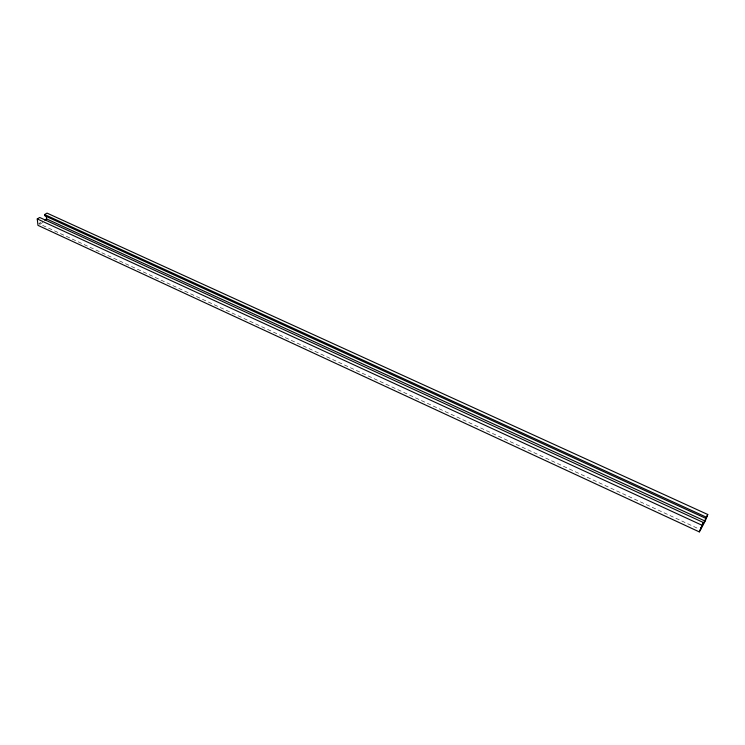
<?xml version="1.0" encoding="UTF-8"?>
<svg xmlns="http://www.w3.org/2000/svg" width="745" height="745" viewBox="0 0 745 745"><rect width="100%" height="100%" fill="white"/><g stroke="black" fill="none" stroke-linecap="round" stroke-linejoin="round"><path stroke-width="0.56" stroke-dasharray="3.73 2.79" d="M40.752 222.42L38.805 223.593L698.27 528.624M39.904 224.171L42.819 222.42"/><path stroke-width="1.12" d="M699.313 531.893L703.392 522.515L39.709 217.466L37.25 218.937L37.958 225.344L699.313 531.893L705.133 521.174L707.75 514.497L47.019 213.107L44.588 214.551L44.709 215.715L705.832 518.38L706.698 516.779L700.375 529.602L703.392 522.515M705.832 518.38L707.75 514.497M44.644 220.082L46.59 218.909L705.031 521.025M44.588 214.551L706.307 517.16M37.25 218.937L701.93 525.206M46.274 215.864L46.59 218.909"/></g></svg>
